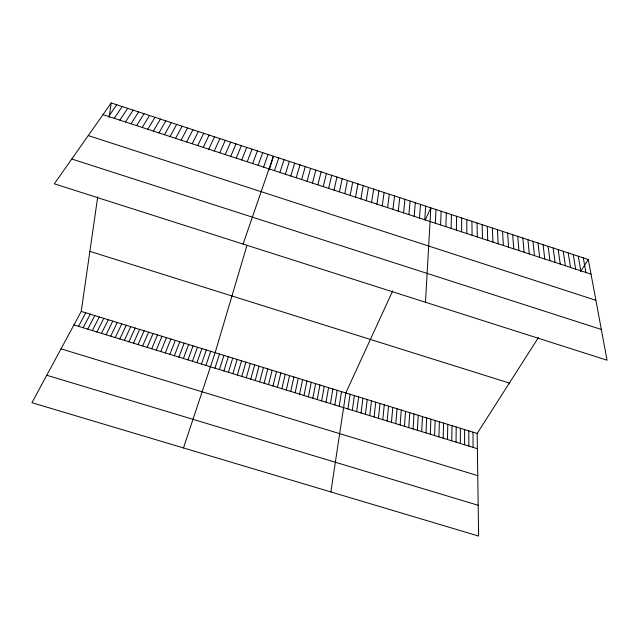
<?xml version="1.0" encoding="UTF-8"?>
<svg xmlns="http://www.w3.org/2000/svg" width="639" height="639" viewBox="0 0 639 639"><rect width="100%" height="100%" fill="white"/><g stroke="black" fill="none" stroke-linecap="round" stroke-linejoin="round"><path stroke-width="0.96" d="M464.585 444.752L464.601 429.568M460.304 443.442L460.399 428.274M461.606 231.829L461.693 217.955M456.03 442.124L456.198 426.98M456.366 230.12L456.565 216.27M451.749 440.814L451.997 425.678M451.118 228.403L451.43 214.584M447.468 439.496L447.787 424.384M443.178 438.186L443.578 423.09M445.862 226.685L446.294 212.899M438.889 436.868L439.368 421.788M434.592 435.55L435.151 420.486M440.598 224.968L441.15 211.213M430.295 434.232L430.926 419.184M425.989 432.915L426.7 417.882M435.335 223.243L435.998 209.52M421.684 431.589L422.475 416.58M417.379 430.271L418.241 415.278M425.478 302.263L430.846 207.835L425.31 219.88M413.066 428.945L414.008 413.976M424.775 219.792L425.678 206.133M408.752 427.619L409.775 412.666M419.48 218.059L420.494 204.432M404.431 426.301L405.533 411.356M400.11 424.975L401.292 410.054M414.184 216.325L415.31 202.731M395.781 423.641L397.043 408.744M391.451 422.315L392.793 407.434M408.872 214.592L410.126 201.029M387.122 420.989L388.536 406.124M403.56 212.859L404.926 199.328M382.785 419.655L384.279 404.806M378.44 418.321L380.021 403.497M398.249 211.118L399.734 197.619M374.095 416.987L375.756 402.179M369.749 415.662L371.483 400.869M392.921 209.384L394.527 195.917M365.396 414.32L367.217 399.551M361.043 412.986L362.936 398.233M387.601 207.643L389.319 194.208M356.69 411.652L358.663 396.915M382.266 205.894L384.103 192.491M352.329 410.31L354.381 395.589M538.493 337.456L477.165 433.442L478.611 536.057L31.95 402.706L81.241 311.401L97.735 196.772M109.133 117.544L111.234 102.943L588.303 259.506L607.05 360.204L54.315 183.824L111.234 102.943M347.959 408.976L350.092 394.271M376.93 204.153L378.887 190.781M330.874 491.95L345.803 392.953L392.681 290.913M371.586 202.403L373.663 189.064M339.205 406.284L341.498 391.627M334.82 404.942L337.192 390.293M366.235 200.654L368.431 187.347M330.427 403.592L332.879 388.967M360.883 198.905L363.2 185.63M326.026 402.243L328.566 387.633M321.633 400.893L324.245 386.307M355.524 197.155L357.96 183.912M317.224 399.543L319.923 384.974M312.822 398.193L315.602 383.64M350.156 195.398L352.712 182.195M308.405 396.835L311.273 382.306M344.788 193.649L347.464 180.47M303.996 395.485L306.936 380.972M299.579 394.127L302.606 379.63M339.413 191.892L342.208 178.744M295.154 392.769L298.261 378.296M290.729 391.411L293.924 376.954M334.029 190.126L336.945 177.019M286.304 390.054L289.571 375.62M281.871 388.696L285.226 374.278M328.638 188.369L331.681 175.286M277.43 387.338L280.872 372.936M323.246 186.604L326.409 173.56M272.997 385.972L276.511 371.594M268.548 384.606L272.15 370.245M317.855 184.847L321.137 171.827M264.099 383.248L267.789 368.903M259.65 381.882L263.42 367.553M312.447 183.073L315.85 170.094M255.201 380.517L259.051 366.211M307.039 181.308L310.57 168.361M250.736 379.143L254.673 364.861M246.279 377.777L250.296 363.511M301.624 179.543L305.274 166.627M241.814 376.411L245.911 362.161M237.341 375.037L241.526 360.811M296.208 177.77L299.979 164.886M246.742 246.111L215.143 352.672L183.473 447.939M269.346 169.894L273.412 156.172L243.084 244.058M232.868 373.663L237.141 359.453M290.785 175.997L294.675 163.145M228.395 372.289L232.748 358.104M285.353 174.223L289.371 161.403M223.914 370.916L228.347 356.746M219.433 369.542L223.954 355.388M279.914 172.442L284.059 159.662M214.944 368.16L219.544 354.03M274.474 170.669L278.74 157.913M205.958 365.404L210.726 351.314M201.453 364.022L206.317 349.956M196.956 362.648L201.9 348.59M263.58 167.106L268.084 154.422M192.443 361.259L197.475 347.233M258.116 165.317L262.757 152.673M187.938 359.877L193.05 345.867M183.425 358.495L188.625 344.501M252.653 163.536L257.413 150.916M178.904 357.105L184.192 343.135M174.383 355.723L179.759 341.769M247.189 161.747L252.07 149.167M169.854 354.333L175.318 340.403M165.325 352.944L170.869 339.029M241.71 159.958L246.718 147.409M160.796 351.554L166.428 337.664M236.23 158.168L241.366 145.652M156.259 350.164L161.979 336.29M151.723 348.766L157.521 334.916M230.743 156.371L236.007 143.895M147.178 347.376L153.064 333.542M225.255 154.574L230.639 142.13M142.625 345.979L148.599 332.168M138.072 344.581L144.134 330.786M219.76 152.777L225.271 140.372M133.519 343.183L139.669 329.412M128.958 341.785L135.196 328.031M214.257 150.98L219.896 138.607M124.397 340.387L130.723 326.657M119.828 338.982L126.242 325.275M208.745 149.183L214.512 136.842M115.26 337.584L121.753 323.893M203.234 147.377L209.129 135.069M110.683 336.178L117.272 322.511M106.106 334.772L112.776 321.121M197.715 145.572L203.737 133.303M101.521 333.366L108.287 319.74M96.936 331.961L103.79 318.35M192.187 143.767L198.338 131.53M92.343 330.555L99.285 316.968M186.66 141.962L192.93 129.757M87.751 329.141L94.78 315.578M181.125 140.149L187.523 127.984M83.158 327.735L90.267 314.188M78.557 326.321L85.754 312.798M175.581 138.343L182.115 126.203M170.03 136.53L176.691 124.429M164.479 134.709L171.268 122.648M158.919 132.896L165.836 120.867M153.36 131.075L160.405 119.078M147.785 129.254L154.957 117.296M142.209 127.433L149.518 115.507M136.626 125.611L144.063 113.718M131.043 123.782L138.607 111.929M580.571 271.599L588.303 259.506M125.452 121.953L133.144 110.132M119.852 120.124L127.672 108.342M114.245 118.295L122.201 106.545M108.638 116.458L116.721 104.748M46.775 375.253L478.18 505.297M61.017 348.862L477.764 475.656M73.948 324.908L477.381 448.682M81.241 311.401L477.165 433.442M89.875 251.367L509.355 383.065M71.768 159.015L601.331 329.468M88.27 135.572L595.899 300.298M103.015 114.621L591.027 274.131M583.295 257.86L585.907 272.462M578.287 256.215L580.787 270.784M573.271 254.57L575.659 269.107M568.247 252.924L570.531 267.429M563.223 251.271L565.395 265.752M558.19 249.625L560.251 264.075M553.158 247.972L555.107 262.389M548.118 246.319L549.955 260.704M543.07 244.665L544.803 259.019M538.022 243.004L539.635 257.333M532.966 241.342L534.476 255.648M527.91 239.689L529.3 253.955M522.846 238.027L524.124 252.261M517.774 236.358L518.94 250.568M512.702 234.697L513.756 248.875M507.622 233.027L508.564 247.181M502.542 231.358L503.372 245.48M497.454 229.689L498.164 243.778M492.357 228.019L492.957 242.077M487.261 226.342L487.749 240.376M482.157 224.672L482.533 238.666M477.045 222.995L477.309 236.965M471.933 221.318L472.077 235.256M472.98 432.148L473.116 447.372M468.794 430.854L468.85 446.062M466.813 219.64L466.845 233.539"/></g></svg>
